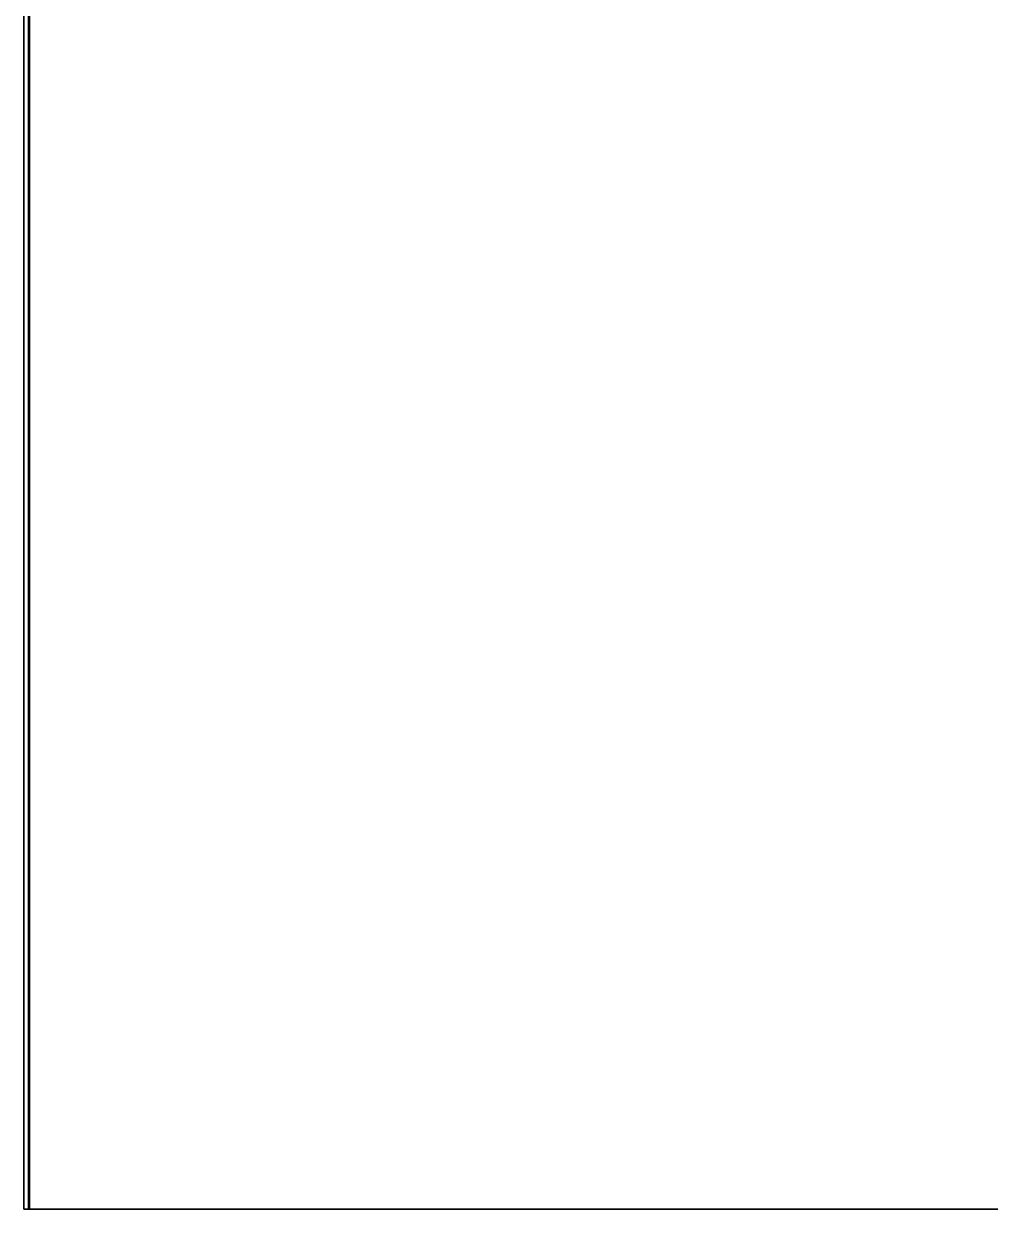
# Model space of a CAD drawing. Header units: millimetres. Extents: x 32496 to 166256, y 3504 to 23939.
# Drawn here: x 51402.9 to 51607, y 11555.1 to 11805.3 of the extents above; entities that cross this region are included whole.
import ezdxf

# ---------------------------------------------------------------- set-up
doc = ezdxf.new("R2010")
doc.units = ezdxf.units.MM
doc.layers.get('0').update_dxf_attribs({"lineweight": 35})

msp = doc.modelspace()

# ---------------------------------------------------------------- linework, layer by layer
at = {"linetype": 'Continuous'}
for p, q in [((51404.14, 12025.075), (51404.14, 11555.075)), ((51402.94, 12023.875), (51402.94, 11555.075)), ((51403.94, 11555.075), (51403.94, 12023.875)), ((51403.94, 11768.806), (51404.14, 11768.806)), ((51403.94, 11586.115), (51403.962, 11586.115)), ((51403.94, 11585.075), (51404.14, 11585.075)), ((51403.94, 11580.263), (51404.14, 11580.263)), ((51403.94, 11580.075), (51404.14, 11580.075)), ((51403.94, 11571.475), (51404.14, 11571.475)), ((51404.14, 11570.075), (51403.94, 11570.075)), ((51402.94, 11555.075), (51965.908, 11555.075))]:
    msp.add_line(p, q, dxfattribs=at)
for centre, radius, start, end in [((51404.996, 11586.288), 1.056, 180.02621, 189.52169), ((51405.009, 11586.29), 1.069, 189.51574, 194.82958)]:
    msp.add_arc(centre, radius, start, end, dxfattribs=at)
msp.add_ellipse((51405.34, 11762.34), major_axis=(0, 1.617), ratio=0.8660254, start_param=1.5707963, end_param=2.1023472, dxfattribs=at)
msp.add_open_spline([(51403.975, 11586.017), (51403.983, 11585.987), (51404.021, 11585.866), (51404.079, 11585.752), (51404.133, 11585.674)], degree=3, knots=[0, 0, 0, 0, 0.2475614, 1, 1, 1, 1], dxfattribs=at)

doc.saveas('drawing.dxf')
